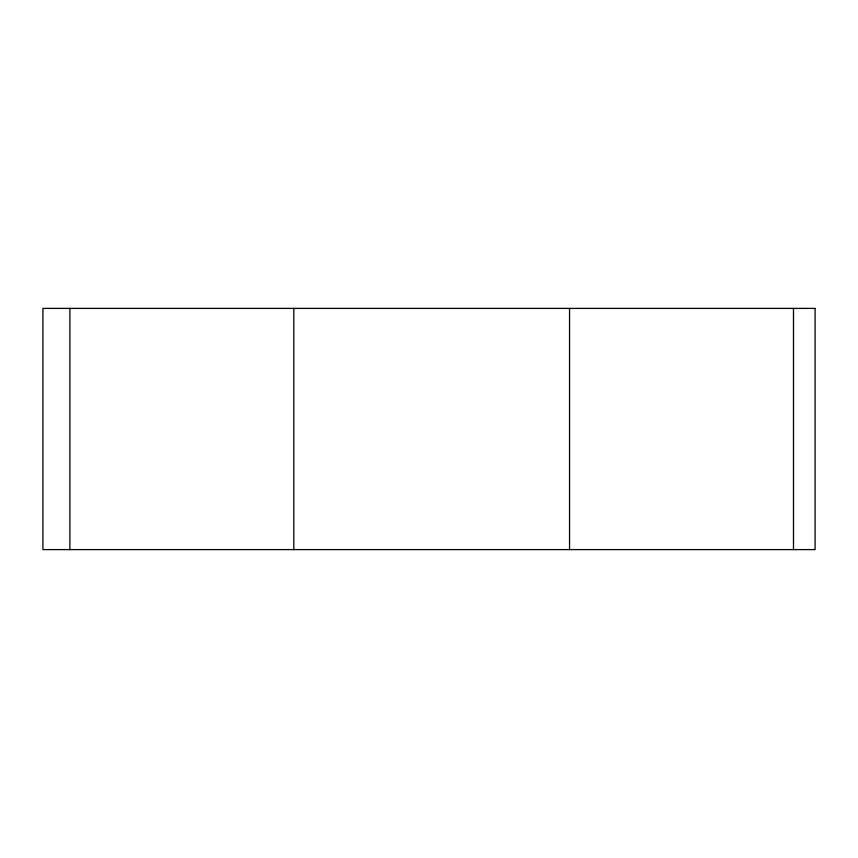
<?xml version="1.0" encoding="UTF-8"?>
<svg xmlns="http://www.w3.org/2000/svg" width="858" height="858" viewBox="0 0 858 858"><rect width="100%" height="100%" fill="white"/><g stroke="black" fill="none" stroke-linecap="round" stroke-linejoin="round"><path stroke-width="1.29" d="M793.489 308.397L793.489 549.603M569.551 308.397L569.551 549.603M293.822 308.397L293.822 549.603M69.895 308.397L69.895 549.603M815.1 308.397L42.9 308.397L42.9 549.603L815.1 549.603L815.1 308.397"/></g></svg>
